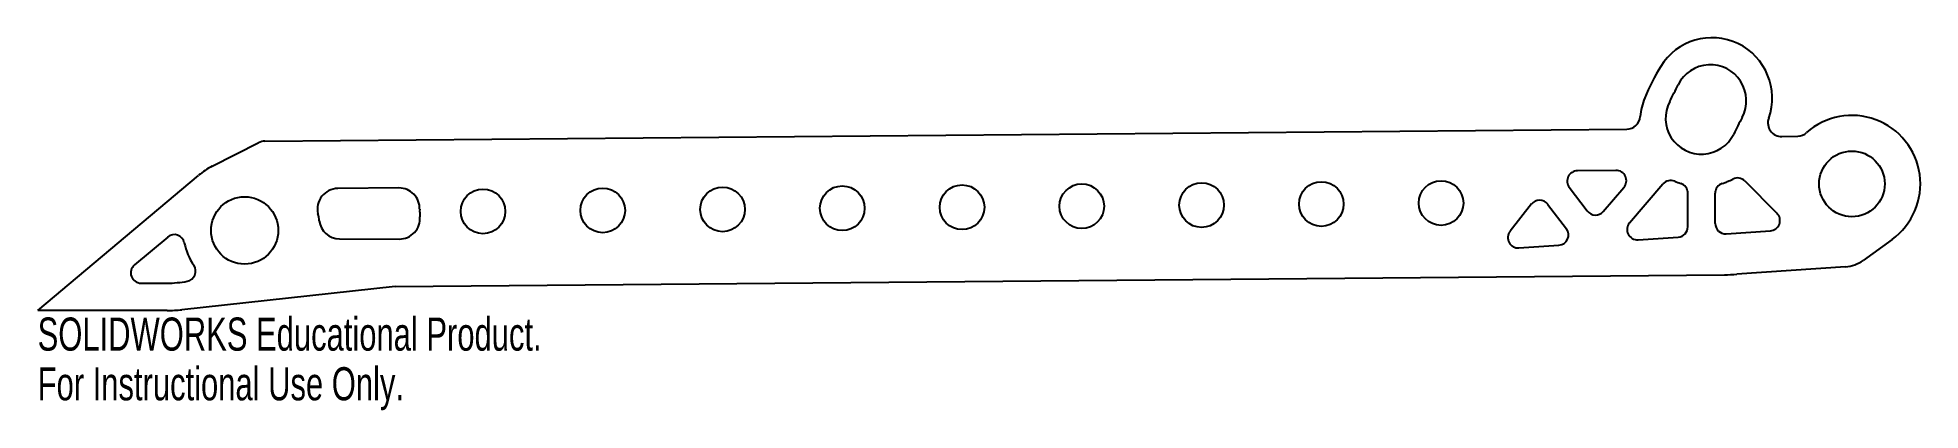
# Model space of a CAD drawing. Header units: millimetres. Extents: x -242 to 33, y 54 to 109.
import ezdxf

# ---------------------------------------------------------------- set-up
doc = ezdxf.new("R2010")
doc.units = ezdxf.units.MM
doc.styles.add('SLDTEXTSTYLE0', font='TXT', dxfattribs={"width": 0.7})

msp = doc.modelspace()

# ---------------------------------------------------------------- linework, layer by layer
at = {"color": 7, "linetype": 'Continuous', "lineweight": 25}
for p, q in [((-208.83, 93.48), (-9.73, 95.22)), ((12.97, 94.15), (15.29, 94.22)), ((-216.54, 89.82), (-209.72, 93.27)), ((-242.06, 68.76), (-218.55, 88.49)), ((-11.3, 89.21), (-16.95, 89.16)), ((-189.24, 86.65), (-198.18, 86.57)), ((-18.13, 86.75), (-15.5, 83.29)), ((-13.17, 83.22), (-10.15, 86.73)), ((-9.32, 81.56), (-4.43, 87.23)), ((-0.8, 80.98), (-0.8, 85.88)), ((3.2, 81.46), (3.2, 85.88)), ((7.53, 87.67), (12.24, 82.96)), ((-23.66, 84.31), (-26.79, 80.32)), ((-21.29, 84.29), (-18.55, 80.7)), ((4.8, 79.96), (11.28, 80.41)), ((-223.05, 79.49), (-227.92, 75.41)), ((-197.93, 79.23), (-189.19, 79.19)), ((-25.5, 77.89), (-19.64, 78.29)), ((-8.08, 79.08), (-2.2, 79.49)), ((29.07, 79.14), (24.84, 76.08)), ((22.25, 75.14), (6.35, 74.05)), ((-226.95, 72.76), (-223.15, 72.76)), ((-189.81, 72.29), (-220.98, 68.88)), ((-189.81, 72.29), (4.57, 73.99)), ((-223.15, 68.76), (-242.06, 68.76))]:
    msp.add_line(p, q, dxfattribs=at)
for centre, radius in [((23.2, 87.24), 4.8), ((-211.8, 80.45), 4.91), ((-176.95, 83.23), 3.26), ((-159.44, 83.38), 3.26), ((-141.93, 83.53), 3.26), ((-124.42, 83.69), 3.26), ((-106.91, 83.84), 3.26), ((-89.4, 83.99), 3.26), ((-71.89, 84.15), 3.26), ((-54.38, 84.3), 3.26), ((-36.87, 84.45), 3.26)]:
    msp.add_circle(centre, radius, dxfattribs=at)
for centre, radius, start, end in [((2.74, 99.78), 8.8, 340.3869, 148.5), ((2.5, 99.39), 5.25, 332.2179, 153.7821), ((23.2, 87.24), 32.8, 148.5, 157.5), ((1.03, 96.42), 8.8, 157.5, 175.7648), ((1.2, 96.83), 5.25, 152.2179, 333.7821), ((-91.92, 145.89), 100, 332.2179, 333.7821), ((-9.75, 97.22), 2, 270.5, 355.7648), ((95.62, 50.34), 100, 152.2179, 153.7821), ((12.91, 96.15), 2, 160.3869, 271.5811), ((23.2, 87.24), 10, 305.9365, 131.5674), ((15.24, 96.22), 2, 271.5811, 311.5674), ((-208.82, 91.48), 2, 90.5, 116.8273), ((-211.8, 80.45), 10.5, 116.8273, 130), ((-16.93, 87.66), 1.5, 90.5, 217.3158), ((-11.28, 87.71), 1.5, 319.2512, 90.5), ((6.47, 86.61), 1.5, 45, 117.2811), ((-198.16, 83.57), 3, 90.5, 192.9089), ((-189.21, 83.65), 3, 358.0187, 90.5), ((-3.3, 86.25), 1.5, 66.9701, 139.2512), ((1.2, 96.83), 10, 246.9701, 252.2811), ((-2.3, 85.88), 1.5, 0, 72.2811), ((4.7, 85.88), 1.5, 107.7189, 180), ((1.2, 96.83), 10, 287.7189, 297.2811), ((-211.8, 80.45), 11, 7.3156, 12.9089), ((-176.95, 83.23), 9.26, 178.0187, 184.8559), ((-22.48, 83.38), 1.5, 37.3158, 141.9403), ((-14.3, 84.2), 1.5, 217.3158, 319.2512), ((11.18, 81.9), 1.5, 273.9039, 45), ((-222.09, 78.34), 1.5, 11.5631, 130), ((-197.92, 82.23), 3, 187.3156, 269.7435), ((-189.17, 82.19), 3, 269.7435, 4.8559), ((-25.61, 79.39), 1.5, 141.9403, 273.9039), ((-19.74, 79.79), 1.5, 273.9039, 37.3158), ((-8.18, 80.58), 1.5, 139.2512, 273.9039), ((-2.3, 80.98), 1.5, 273.9039, 0), ((4.7, 81.46), 1.5, 180, 273.9039), ((-211.8, 80.45), 9, 191.5631, 214.4089), ((-226.95, 74.26), 1.5, 130, 270), ((-220.46, 74.51), 1.5, 280.6846, 34.4089), ((21.91, 80.13), 5, 273.9039, 305.9365), ((-223.15, 88.76), 16, 270, 280.6846), ((4.31, 103.98), 30, 270.5, 273.9039), ((-223.15, 88.76), 20, 270, 276.242)]:
    msp.add_arc(centre, radius, start, end, dxfattribs=at)

# ---------------------------------------------------------------- texts
at = {"color": 7, "linetype": 'Continuous', "char_height": 4.8336, "attachment_point": 1, "style": 'SLDTEXTSTYLE0'}
for s, insert in [('SOLIDWORKS Educational Product.', (-242.06, 67.74)), ('For Instructional Use Only.', (-242.06, 60.49))]:
    msp.add_mtext(s, dxfattribs=dict(at, insert=insert))

doc.saveas('drawing.dxf')
